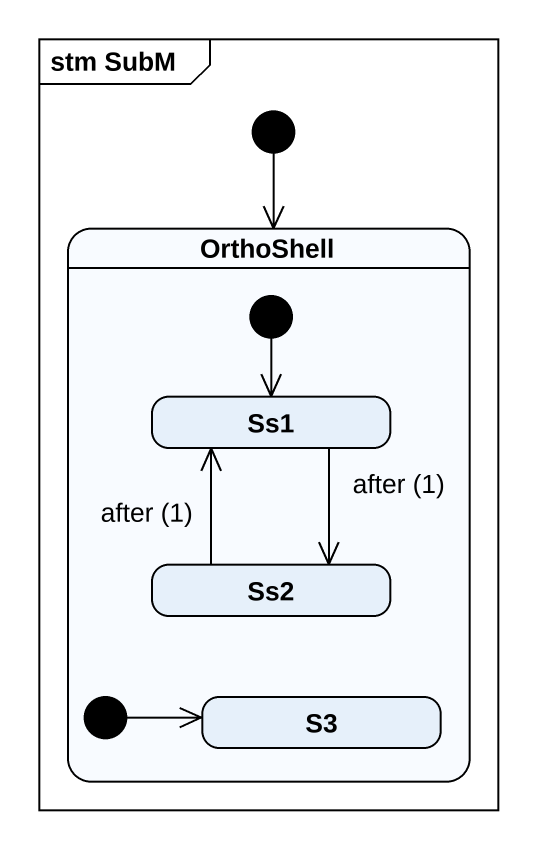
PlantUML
@startuml
mainframe stm SubM
hide empty description
state OrthoShell {
  state initial2 <<start>>
  state Ss1
  state Ss2
  state initial3 <<start>>
  state S3
}
[*] --> OrthoShell
initial2 --> Ss1
Ss1 --> Ss2 : after (1)
Ss2 -up-> Ss1 : after (1)
initial3 -right-> S3
@enduml
